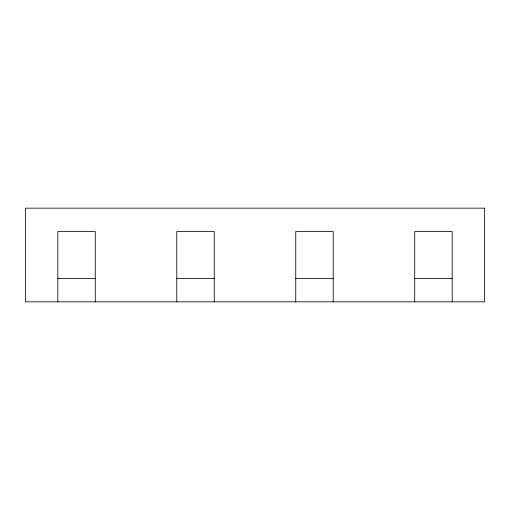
<?xml version="1.0" encoding="UTF-8"?>
<svg xmlns="http://www.w3.org/2000/svg" width="510" height="510" viewBox="0 0 510 510"><rect width="100%" height="100%" fill="white"/><g stroke="black" fill="none" stroke-linecap="round" stroke-linejoin="round"><path stroke-width="0.76" d="M57.815 278.415L95.287 278.415M176.785 278.415L214.251 278.415M295.749 278.415L333.215 278.415M414.713 278.415L452.185 278.415M452.185 301.837L452.185 231.585L414.713 231.585L414.713 301.837M333.215 301.837L333.215 231.585L295.749 231.585L295.749 301.837M214.251 301.837L214.251 231.585L176.785 231.585L176.785 301.837M95.287 301.837L95.287 231.585L57.815 231.585L57.815 301.837M484.5 208.163L25.5 208.163L25.5 301.837L484.5 301.837L484.5 208.163"/></g></svg>
